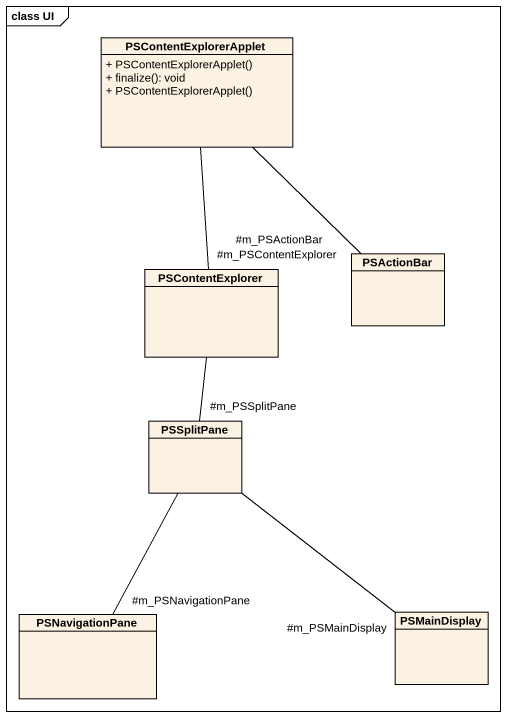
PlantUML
@startuml
mainframe class UI
hide circle
hide empty members
skinparam classAttributeIconSize 0
class PSContentExplorerApplet {
  + PSContentExplorerApplet()
  + finalize(): void
  + PSContentExplorerApplet()
}
class PSContentExplorer
class PSActionBar
class PSSplitPane
class PSMainDisplay
class PSNavigationPane
PSContentExplorerApplet -- "#m_PSContentExplorer" PSContentExplorer
PSContentExplorerApplet -- "#m_PSActionBar" PSActionBar
PSContentExplorer -- "#m_PSSplitPane" PSSplitPane
PSSplitPane -- "#m_PSMainDisplay" PSMainDisplay
PSSplitPane -- "#m_PSNavigationPane" PSNavigationPane
@enduml
